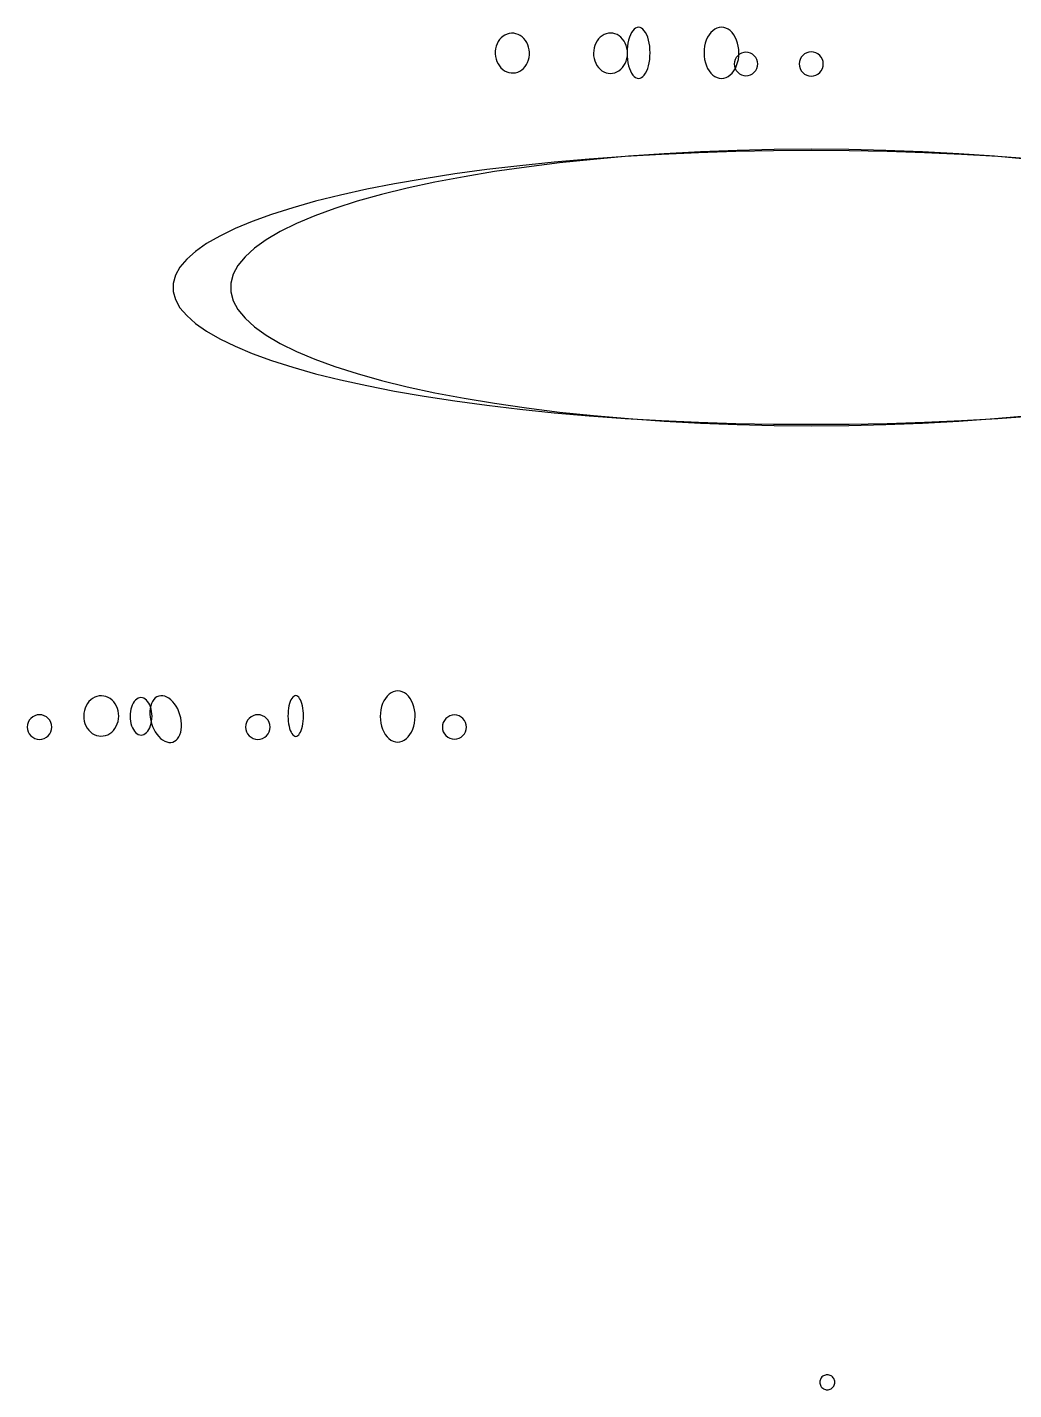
# Model space of a CAD drawing. Extents: x -292 to 292, y -205 to 211.
# Drawn here: x 157.7 to 225.4, y -9.7 to 83.8 of the extents above; entities that cross this region are included whole.
import ezdxf

# ---------------------------------------------------------------- set-up
doc = ezdxf.new("R2010")
doc.units = 0

msp = doc.modelspace()

# ---------------------------------------------------------------- linework, layer by layer
at = {"layer": 'CIRCLES'}
for p, q in [((206.227, 81.437), (206.212, 81.28)), ((206.273, 81.588), (206.227, 81.437)), ((206.348, 81.727), (206.273, 81.588)), ((206.448, 81.849), (206.348, 81.727)), ((206.57, 81.95), (206.448, 81.849)), ((206.709, 82.024), (206.57, 81.95)), ((206.86, 82.07), (206.709, 82.024)), ((207.017, 82.085), (206.86, 82.07)), ((207.174, 82.07), (207.017, 82.085)), ((207.325, 82.024), (207.174, 82.07)), ((207.464, 81.95), (207.325, 82.024)), ((207.586, 81.849), (207.464, 81.95)), ((207.687, 81.727), (207.586, 81.849)), ((207.761, 81.588), (207.687, 81.727)), ((207.807, 81.437), (207.761, 81.588)), ((207.822, 81.28), (207.807, 81.437)), ((210.689, 81.441), (210.673, 81.28)), ((210.736, 81.597), (210.689, 81.441)), ((210.812, 81.74), (210.736, 81.597)), ((210.915, 81.865), (210.812, 81.74)), ((211.041, 81.968), (210.915, 81.865)), ((211.184, 82.044), (211.041, 81.968)), ((211.339, 82.091), (211.184, 82.044)), ((211.5, 82.107), (211.339, 82.091)), ((211.661, 82.091), (211.5, 82.107)), ((211.817, 82.044), (211.661, 82.091)), ((211.96, 81.968), (211.817, 82.044)), ((212.085, 81.865), (211.96, 81.968)), ((212.188, 81.74), (212.085, 81.865)), ((212.264, 81.597), (212.188, 81.74)), ((212.311, 81.441), (212.264, 81.597)), ((212.327, 81.28), (212.311, 81.441)), ((206.212, 81.28), (206.227, 81.123)), ((206.227, 81.123), (206.273, 80.972)), ((206.273, 80.972), (206.348, 80.833)), ((206.348, 80.833), (206.448, 80.711)), ((206.448, 80.711), (206.57, 80.61)), ((206.57, 80.61), (206.709, 80.536)), ((206.709, 80.536), (206.86, 80.49)), ((206.86, 80.49), (207.017, 80.475)), ((207.017, 80.475), (207.174, 80.49)), ((207.174, 80.49), (207.325, 80.536)), ((207.325, 80.536), (207.464, 80.61)), ((207.464, 80.61), (207.586, 80.711)), ((207.586, 80.711), (207.687, 80.833)), ((207.687, 80.833), (207.761, 80.972)), ((207.761, 80.972), (207.807, 81.123)), ((207.807, 81.123), (207.822, 81.28)), ((210.673, 81.28), (210.689, 81.119)), ((210.689, 81.119), (210.736, 80.963)), ((210.736, 80.963), (210.812, 80.82)), ((210.812, 80.82), (210.915, 80.695)), ((210.915, 80.695), (211.041, 80.592)), ((211.041, 80.592), (211.184, 80.516)), ((211.184, 80.516), (211.339, 80.469)), ((211.339, 80.469), (211.5, 80.453)), ((211.5, 80.453), (211.661, 80.469)), ((211.661, 80.469), (211.817, 80.516)), ((211.817, 80.516), (211.96, 80.592)), ((211.96, 80.592), (212.085, 80.695)), ((212.085, 80.695), (212.188, 80.82)), ((212.188, 80.82), (212.264, 80.963)), ((212.264, 80.963), (212.311, 81.119)), ((212.311, 81.119), (212.327, 81.28)), ((158.058, 36.485), (157.93, 36.38)), ((158.204, 36.563), (158.058, 36.485)), ((158.363, 36.611), (158.204, 36.563)), ((158.528, 36.628), (158.363, 36.611)), ((158.693, 36.611), (158.528, 36.628)), ((158.851, 36.563), (158.693, 36.611)), ((158.997, 36.485), (158.851, 36.563)), ((159.126, 36.38), (158.997, 36.485)), ((173.044, 36.485), (172.916, 36.38)), ((173.19, 36.563), (173.044, 36.485)), ((173.349, 36.611), (173.19, 36.563)), ((173.514, 36.628), (173.349, 36.611)), ((173.679, 36.611), (173.514, 36.628)), ((173.837, 36.563), (173.679, 36.611)), ((173.983, 36.485), (173.837, 36.563)), ((174.112, 36.38), (173.983, 36.485)), ((186.548, 36.471), (186.422, 36.368)), ((186.691, 36.547), (186.548, 36.471)), ((186.846, 36.594), (186.691, 36.547)), ((187.007, 36.61), (186.846, 36.594)), ((187.169, 36.594), (187.007, 36.61)), ((187.324, 36.547), (187.169, 36.594)), ((187.467, 36.471), (187.324, 36.547)), ((187.593, 36.368), (187.467, 36.471)), ((157.699, 35.947), (157.682, 35.782)), ((157.682, 35.782), (157.699, 35.617)), ((157.747, 36.106), (157.699, 35.947)), ((157.699, 35.617), (157.747, 35.459)), ((157.825, 36.252), (157.747, 36.106)), ((157.93, 36.38), (157.825, 36.252)), ((159.231, 36.252), (159.126, 36.38)), ((159.309, 36.106), (159.231, 36.252)), ((159.357, 35.947), (159.309, 36.106)), ((159.309, 35.459), (159.357, 35.617)), ((159.373, 35.782), (159.357, 35.947)), ((159.357, 35.617), (159.373, 35.782)), ((172.685, 35.947), (172.668, 35.782)), ((172.668, 35.782), (172.685, 35.617)), ((172.733, 36.106), (172.685, 35.947)), ((172.685, 35.617), (172.733, 35.459)), ((172.811, 36.252), (172.733, 36.106)), ((172.916, 36.38), (172.811, 36.252)), ((174.217, 36.252), (174.112, 36.38)), ((174.295, 36.106), (174.217, 36.252)), ((174.343, 35.947), (174.295, 36.106)), ((174.295, 35.459), (174.343, 35.617)), ((174.359, 35.782), (174.343, 35.947)), ((174.343, 35.617), (174.359, 35.782)), ((186.195, 35.944), (186.18, 35.782)), ((186.18, 35.782), (186.195, 35.621)), ((186.243, 36.099), (186.195, 35.944)), ((186.195, 35.621), (186.243, 35.465)), ((186.319, 36.242), (186.243, 36.099)), ((186.422, 36.368), (186.319, 36.242)), ((187.696, 36.242), (187.593, 36.368)), ((187.772, 36.099), (187.696, 36.242)), ((187.82, 35.944), (187.772, 36.099)), ((187.772, 35.465), (187.82, 35.621)), ((187.835, 35.782), (187.82, 35.944)), ((187.82, 35.621), (187.835, 35.782)), ((157.747, 35.459), (157.825, 35.313)), ((157.825, 35.313), (157.93, 35.184)), ((157.93, 35.184), (158.058, 35.079)), ((158.058, 35.079), (158.204, 35.001)), ((158.204, 35.001), (158.363, 34.953)), ((158.363, 34.953), (158.528, 34.937)), ((158.528, 34.937), (158.693, 34.953)), ((158.693, 34.953), (158.851, 35.001)), ((158.851, 35.001), (158.997, 35.079)), ((158.997, 35.079), (159.126, 35.184)), ((159.126, 35.184), (159.231, 35.313)), ((159.231, 35.313), (159.309, 35.459)), ((172.733, 35.459), (172.811, 35.313)), ((172.811, 35.313), (172.916, 35.184)), ((172.916, 35.184), (173.044, 35.079)), ((173.044, 35.079), (173.19, 35.001)), ((173.19, 35.001), (173.349, 34.953)), ((173.349, 34.953), (173.514, 34.937)), ((173.514, 34.937), (173.679, 34.953)), ((173.679, 34.953), (173.837, 35.001)), ((173.837, 35.001), (173.983, 35.079)), ((173.983, 35.079), (174.112, 35.184)), ((174.112, 35.184), (174.217, 35.313)), ((174.217, 35.313), (174.295, 35.459)), ((186.243, 35.465), (186.319, 35.322)), ((186.319, 35.322), (186.422, 35.197)), ((186.422, 35.197), (186.548, 35.094)), ((186.548, 35.094), (186.691, 35.017)), ((186.691, 35.017), (186.846, 34.97)), ((186.846, 34.97), (187.007, 34.954)), ((187.007, 34.954), (187.169, 34.97)), ((187.169, 34.97), (187.324, 35.017)), ((187.324, 35.017), (187.467, 35.094)), ((187.467, 35.094), (187.593, 35.197)), ((187.593, 35.197), (187.696, 35.322)), ((187.696, 35.322), (187.772, 35.465))]:
    msp.add_line(p, q, dxfattribs=at)
at = {"layer": 'ELLIPSES'}
for p, q in [((190.474, 83.267), (190.341, 83.181)), ((190.617, 83.331), (190.474, 83.267)), ((190.766, 83.373), (190.617, 83.331)), ((190.919, 83.392), (190.766, 83.373)), ((191.072, 83.388), (190.919, 83.392)), ((191.224, 83.36), (191.072, 83.388)), ((191.372, 83.309), (191.224, 83.36)), ((191.514, 83.237), (191.372, 83.309)), ((191.646, 83.144), (191.514, 83.237)), ((197.14, 83.215), (197.012, 83.115)), ((197.277, 83.295), (197.14, 83.215)), ((197.421, 83.353), (197.277, 83.295)), ((197.571, 83.388), (197.421, 83.353)), ((197.723, 83.399), (197.571, 83.388)), ((197.875, 83.386), (197.723, 83.399)), ((198.025, 83.351), (197.875, 83.386)), ((198.169, 83.292), (198.025, 83.351)), ((198.306, 83.211), (198.169, 83.292)), ((198.432, 83.11), (198.306, 83.211)), ((199.084, 83.285), (199.016, 83.112)), ((199.162, 83.437), (199.084, 83.285)), ((199.248, 83.565), (199.162, 83.437)), ((199.341, 83.666), (199.248, 83.565)), ((199.439, 83.74), (199.341, 83.666)), ((199.541, 83.785), (199.439, 83.74)), ((199.644, 83.8), (199.541, 83.785)), ((199.747, 83.785), (199.644, 83.8)), ((199.849, 83.74), (199.747, 83.785)), ((199.947, 83.666), (199.849, 83.74)), ((200.04, 83.565), (199.947, 83.666)), ((200.126, 83.437), (200.04, 83.565)), ((200.204, 83.285), (200.126, 83.437)), ((200.272, 83.112), (200.204, 83.285)), ((204.485, 83.283), (204.382, 83.11)), ((204.602, 83.435), (204.485, 83.283)), ((204.732, 83.563), (204.602, 83.435)), ((204.872, 83.665), (204.732, 83.563)), ((205.021, 83.739), (204.872, 83.665)), ((205.174, 83.784), (205.021, 83.739)), ((205.33, 83.8), (205.174, 83.784)), ((205.487, 83.785), (205.33, 83.8)), ((205.641, 83.741), (205.487, 83.785)), ((205.789, 83.667), (205.641, 83.741)), ((205.93, 83.566), (205.789, 83.667)), ((206.061, 83.439), (205.93, 83.566)), ((206.179, 83.288), (206.061, 83.439)), ((206.283, 83.116), (206.179, 83.288)), ((189.833, 82.327), (189.812, 82.15)), ((189.875, 82.498), (189.833, 82.327)), ((189.935, 82.661), (189.875, 82.498)), ((190.013, 82.814), (189.935, 82.661)), ((190.108, 82.953), (190.013, 82.814)), ((190.218, 83.076), (190.108, 82.953)), ((190.341, 83.181), (190.218, 83.076)), ((191.767, 83.032), (191.646, 83.144)), ((191.875, 82.902), (191.767, 83.032)), ((191.967, 82.758), (191.875, 82.902)), ((192.042, 82.601), (191.967, 82.758)), ((192.1, 82.434), (192.042, 82.601)), ((192.138, 82.261), (192.1, 82.434)), ((196.593, 82.377), (196.563, 82.199)), ((196.643, 82.548), (196.593, 82.377)), ((196.711, 82.71), (196.643, 82.548)), ((196.796, 82.861), (196.711, 82.71)), ((196.897, 82.996), (196.796, 82.861)), ((197.012, 83.115), (196.897, 82.996)), ((198.546, 82.99), (198.432, 83.11)), ((198.646, 82.854), (198.546, 82.99)), ((198.731, 82.703), (198.646, 82.854)), ((198.797, 82.541), (198.731, 82.703)), ((198.846, 82.369), (198.797, 82.541)), ((198.875, 82.191), (198.846, 82.369)), ((198.859, 82.272), (198.852, 82.042)), ((198.879, 82.497), (198.859, 82.272)), ((198.912, 82.715), (198.879, 82.497)), ((198.958, 82.921), (198.912, 82.715)), ((199.016, 83.112), (198.958, 82.921)), ((200.33, 82.921), (200.272, 83.112)), ((200.376, 82.715), (200.33, 82.921)), ((200.409, 82.497), (200.376, 82.715)), ((200.429, 82.272), (200.409, 82.497)), ((200.436, 82.042), (200.429, 82.272)), ((204.177, 82.495), (204.147, 82.27)), ((204.227, 82.713), (204.177, 82.495)), ((204.296, 82.919), (204.227, 82.713)), ((204.382, 83.11), (204.296, 82.919)), ((206.37, 82.925), (206.283, 83.116)), ((206.44, 82.719), (206.37, 82.925)), ((206.491, 82.502), (206.44, 82.719)), ((206.522, 82.277), (206.491, 82.502)), ((206.533, 82.048), (206.522, 82.277)), ((189.812, 82.15), (189.81, 81.971)), ((189.81, 81.971), (189.829, 81.794)), ((189.829, 81.794), (189.867, 81.62)), ((189.867, 81.62), (189.924, 81.453)), ((189.924, 81.453), (190, 81.297)), ((191.954, 81.241), (192.032, 81.393)), ((192.032, 81.393), (192.092, 81.556)), ((192.092, 81.556), (192.133, 81.728)), ((192.133, 81.728), (192.155, 81.904)), ((192.157, 82.083), (192.138, 82.261)), ((192.155, 81.904), (192.157, 82.083)), ((196.563, 82.199), (196.552, 82.019)), ((196.552, 82.019), (196.562, 81.838)), ((196.562, 81.838), (196.591, 81.66)), ((196.591, 81.66), (196.639, 81.489)), ((196.639, 81.489), (196.706, 81.326)), ((198.726, 81.319), (198.794, 81.481)), ((198.794, 81.481), (198.843, 81.652)), ((198.843, 81.652), (198.874, 81.83)), ((198.852, 82.042), (198.859, 81.812)), ((198.859, 81.812), (198.879, 81.587)), ((198.874, 81.83), (198.884, 82.011)), ((198.884, 82.011), (198.875, 82.191)), ((198.879, 81.587), (198.912, 81.369)), ((198.912, 81.369), (198.958, 81.163)), ((200.33, 81.163), (200.376, 81.369)), ((200.376, 81.369), (200.409, 81.587)), ((200.409, 81.587), (200.429, 81.812)), ((200.429, 81.812), (200.436, 82.042)), ((204.147, 82.27), (204.138, 82.041)), ((204.138, 82.041), (204.149, 81.812)), ((204.149, 81.812), (204.18, 81.587)), ((204.18, 81.587), (204.231, 81.37)), ((204.231, 81.37), (204.301, 81.164)), ((206.375, 81.17), (206.444, 81.376)), ((206.444, 81.376), (206.494, 81.594)), ((206.494, 81.594), (206.524, 81.819)), ((206.524, 81.819), (206.533, 82.048)), ((190, 81.297), (190.092, 81.152)), ((190.092, 81.152), (190.2, 81.023)), ((190.2, 81.023), (190.321, 80.911)), ((190.321, 80.911), (190.453, 80.817)), ((190.453, 80.817), (190.594, 80.745)), ((190.594, 80.745), (190.742, 80.694)), ((190.742, 80.694), (190.894, 80.667)), ((190.894, 80.667), (191.048, 80.662)), ((191.048, 80.662), (191.201, 80.681)), ((191.201, 80.681), (191.35, 80.723)), ((191.35, 80.723), (191.492, 80.788)), ((191.492, 80.788), (191.626, 80.873)), ((191.626, 80.873), (191.749, 80.978)), ((191.749, 80.978), (191.859, 81.102)), ((191.859, 81.102), (191.954, 81.241)), ((196.706, 81.326), (196.79, 81.175)), ((196.79, 81.175), (196.89, 81.039)), ((196.89, 81.039), (197.005, 80.919)), ((197.005, 80.919), (197.131, 80.818)), ((197.131, 80.818), (197.268, 80.737)), ((197.268, 80.737), (197.412, 80.679)), ((197.412, 80.679), (197.561, 80.643)), ((197.561, 80.643), (197.713, 80.63)), ((197.713, 80.63), (197.866, 80.642)), ((197.866, 80.642), (198.015, 80.677)), ((198.015, 80.677), (198.16, 80.734)), ((198.16, 80.734), (198.297, 80.814)), ((198.297, 80.814), (198.424, 80.914)), ((198.424, 80.914), (198.539, 81.033)), ((198.539, 81.033), (198.64, 81.169)), ((198.64, 81.169), (198.726, 81.319)), ((198.958, 81.163), (199.016, 80.972)), ((199.016, 80.972), (199.084, 80.799)), ((199.084, 80.799), (199.162, 80.647)), ((199.162, 80.647), (199.248, 80.519)), ((199.248, 80.519), (199.341, 80.418)), ((199.341, 80.418), (199.439, 80.344)), ((199.849, 80.344), (199.947, 80.418)), ((199.947, 80.418), (200.04, 80.519)), ((200.04, 80.519), (200.126, 80.647)), ((200.126, 80.647), (200.204, 80.799)), ((200.204, 80.799), (200.272, 80.972)), ((200.272, 80.972), (200.33, 81.163)), ((204.301, 81.164), (204.388, 80.973)), ((204.388, 80.973), (204.492, 80.801)), ((204.492, 80.801), (204.61, 80.65)), ((204.61, 80.65), (204.741, 80.523)), ((204.741, 80.523), (204.882, 80.422)), ((204.882, 80.422), (205.03, 80.348)), ((205.65, 80.35), (205.799, 80.424)), ((205.799, 80.424), (205.939, 80.526)), ((205.939, 80.526), (206.069, 80.654)), ((206.069, 80.654), (206.186, 80.806)), ((206.186, 80.806), (206.289, 80.979)), ((206.289, 80.979), (206.375, 81.17)), ((199.439, 80.344), (199.541, 80.299)), ((199.541, 80.299), (199.644, 80.284)), ((199.644, 80.284), (199.747, 80.299)), ((199.747, 80.299), (199.849, 80.344)), ((205.03, 80.348), (205.184, 80.304)), ((205.184, 80.304), (205.341, 80.289)), ((205.341, 80.289), (205.497, 80.305)), ((205.497, 80.305), (205.65, 80.35)), ((198.714, 74.925), (196.253, 74.747)), ((198.714, 74.925), (196.253, 74.747)), ((198.95, 74.946), (196.55, 74.736)), ((198.95, 74.946), (196.55, 74.736)), ((201.22, 75.072), (198.714, 74.925)), ((201.22, 75.072), (198.714, 74.925)), ((201.4, 75.119), (198.95, 74.946)), ((201.4, 75.119), (198.95, 74.946)), ((203.761, 75.186), (201.22, 75.072)), ((203.761, 75.186), (201.22, 75.072)), ((203.893, 75.254), (201.4, 75.119)), ((203.893, 75.254), (201.4, 75.119)), ((206.33, 75.268), (203.761, 75.186)), ((206.33, 75.268), (203.761, 75.186)), ((206.417, 75.351), (203.893, 75.254)), ((206.417, 75.351), (203.893, 75.254)), ((208.918, 75.318), (206.33, 75.268)), ((208.918, 75.318), (206.33, 75.268)), ((208.962, 75.41), (206.417, 75.351)), ((208.962, 75.41), (206.417, 75.351)), ((211.514, 75.334), (208.918, 75.318)), ((211.514, 75.334), (208.918, 75.318)), ((211.517, 75.429), (208.962, 75.41)), ((211.517, 75.429), (208.962, 75.41)), ((214.111, 75.318), (211.514, 75.334)), ((214.111, 75.318), (211.514, 75.334)), ((214.072, 75.41), (211.517, 75.429)), ((214.072, 75.41), (211.517, 75.429)), ((216.617, 75.351), (214.072, 75.41)), ((216.617, 75.351), (214.072, 75.41)), ((216.698, 75.268), (214.111, 75.318)), ((216.698, 75.268), (214.111, 75.318)), ((219.141, 75.254), (216.617, 75.351)), ((219.141, 75.254), (216.617, 75.351)), ((219.267, 75.186), (216.698, 75.268)), ((219.267, 75.186), (216.698, 75.268)), ((221.633, 75.119), (219.141, 75.254)), ((221.633, 75.119), (219.141, 75.254)), ((221.809, 75.072), (219.267, 75.186)), ((221.809, 75.072), (219.267, 75.186)), ((224.084, 74.946), (221.633, 75.119)), ((224.084, 74.946), (221.633, 75.119)), ((224.315, 74.925), (221.809, 75.072)), ((224.315, 74.925), (221.809, 75.072)), ((226.483, 74.736), (224.084, 74.946)), ((226.483, 74.736), (224.084, 74.946)), ((226.775, 74.747), (224.315, 74.925)), ((226.775, 74.747), (224.315, 74.925)), ((189.226, 74.03), (187.03, 73.733)), ((189.226, 74.03), (187.03, 73.733)), ((189.76, 73.894), (187.663, 73.546)), ((189.76, 73.894), (187.663, 73.546)), ((191.501, 74.298), (189.226, 74.03)), ((191.501, 74.298), (189.226, 74.03)), ((191.946, 74.209), (189.76, 73.894)), ((191.946, 74.209), (189.76, 73.894)), ((193.846, 74.538), (191.501, 74.298)), ((193.846, 74.538), (191.501, 74.298)), ((194.213, 74.49), (191.946, 74.209)), ((194.213, 74.49), (191.946, 74.209)), ((196.253, 74.747), (193.846, 74.538)), ((196.253, 74.747), (193.846, 74.538)), ((196.55, 74.736), (194.213, 74.49)), ((196.55, 74.736), (194.213, 74.49)), ((182.902, 73.058), (180.986, 72.682)), ((182.902, 73.058), (180.986, 72.682)), ((184.919, 73.408), (182.902, 73.058)), ((184.919, 73.408), (182.902, 73.058)), ((185.664, 73.167), (183.771, 72.758)), ((185.664, 73.167), (183.771, 72.758)), ((187.03, 73.733), (184.919, 73.408)), ((187.03, 73.733), (184.919, 73.408)), ((187.663, 73.546), (185.664, 73.167)), ((187.663, 73.546), (185.664, 73.167)), ((179.176, 72.283), (177.48, 71.861)), ((179.176, 72.283), (177.48, 71.861)), ((180.986, 72.682), (179.176, 72.283)), ((180.986, 72.682), (179.176, 72.283)), ((181.993, 72.321), (180.336, 71.858)), ((181.993, 72.321), (180.336, 71.858)), ((183.771, 72.758), (181.993, 72.321)), ((183.771, 72.758), (181.993, 72.321)), ((175.904, 71.419), (174.453, 70.957)), ((175.904, 71.419), (174.453, 70.957)), ((177.48, 71.861), (175.904, 71.419)), ((177.48, 71.861), (175.904, 71.419)), ((178.807, 71.371), (177.412, 70.862)), ((178.807, 71.371), (177.412, 70.862)), ((180.336, 71.858), (178.807, 71.371)), ((180.336, 71.858), (178.807, 71.371)), ((173.132, 70.478), (171.946, 69.983)), ((173.132, 70.478), (171.946, 69.983)), ((174.453, 70.957), (173.132, 70.478)), ((174.453, 70.957), (173.132, 70.478)), ((176.157, 70.332), (175.048, 69.784)), ((176.157, 70.332), (175.048, 69.784)), ((177.412, 70.862), (176.157, 70.332)), ((177.412, 70.862), (176.157, 70.332)), ((170.899, 69.474), (169.994, 68.952)), ((170.899, 69.474), (169.994, 68.952)), ((171.946, 69.983), (170.899, 69.474)), ((171.946, 69.983), (170.899, 69.474)), ((174.089, 69.221), (173.283, 68.643)), ((174.089, 69.221), (173.283, 68.643)), ((175.048, 69.784), (174.089, 69.221)), ((175.048, 69.784), (174.089, 69.221)), ((169.236, 68.42), (168.626, 67.879)), ((169.236, 68.42), (168.626, 67.879)), ((169.994, 68.952), (169.236, 68.42)), ((169.994, 68.952), (169.236, 68.42)), ((173.283, 68.643), (172.635, 68.055)), ((173.283, 68.643), (172.635, 68.055)), ((168.166, 67.331), (167.859, 66.779)), ((168.166, 67.331), (167.859, 66.779)), ((168.626, 67.879), (168.166, 67.331)), ((168.626, 67.879), (168.166, 67.331)), ((172.146, 67.459), (171.819, 66.856)), ((172.146, 67.459), (171.819, 66.856)), ((172.635, 68.055), (172.146, 67.459)), ((172.635, 68.055), (172.146, 67.459)), ((167.859, 66.779), (167.705, 66.223)), ((167.859, 66.779), (167.705, 66.223)), ((171.819, 66.856), (171.655, 66.249)), ((171.819, 66.856), (171.655, 66.249)), ((167.705, 66.223), (167.705, 65.667)), ((167.705, 66.223), (167.705, 65.667)), ((167.705, 65.667), (167.859, 65.111)), ((167.705, 65.667), (167.859, 65.111)), ((171.655, 66.249), (171.655, 65.641)), ((171.655, 66.249), (171.655, 65.641)), ((171.655, 65.641), (171.819, 65.034)), ((171.655, 65.641), (171.819, 65.034)), ((167.859, 65.111), (168.166, 64.559)), ((167.859, 65.111), (168.166, 64.559)), ((168.166, 64.559), (168.626, 64.011)), ((168.166, 64.559), (168.626, 64.011)), ((171.819, 65.034), (172.146, 64.431)), ((171.819, 65.034), (172.146, 64.431)), ((168.626, 64.011), (169.236, 63.47)), ((168.626, 64.011), (169.236, 63.47)), ((172.146, 64.431), (172.634, 63.834)), ((172.146, 64.431), (172.634, 63.834)), ((172.634, 63.834), (173.283, 63.246)), ((172.634, 63.834), (173.283, 63.246)), ((169.236, 63.47), (169.994, 62.938)), ((169.236, 63.47), (169.994, 62.938)), ((169.994, 62.938), (170.899, 62.416)), ((169.994, 62.938), (170.899, 62.416)), ((173.283, 63.246), (174.089, 62.669)), ((173.283, 63.246), (174.089, 62.669)), ((174.089, 62.669), (175.048, 62.105)), ((174.089, 62.669), (175.048, 62.105)), ((170.899, 62.416), (171.946, 61.907)), ((170.899, 62.416), (171.946, 61.907)), ((171.946, 61.907), (173.132, 61.412)), ((171.946, 61.907), (173.132, 61.412)), ((175.048, 62.105), (176.157, 61.558)), ((175.048, 62.105), (176.157, 61.558)), ((173.132, 61.412), (174.453, 60.933)), ((173.132, 61.412), (174.453, 60.933)), ((174.453, 60.933), (175.904, 60.471)), ((174.453, 60.933), (175.904, 60.471)), ((176.157, 61.558), (177.412, 61.028)), ((176.157, 61.558), (177.412, 61.028)), ((177.412, 61.028), (178.806, 60.518)), ((177.412, 61.028), (178.806, 60.518)), ((175.904, 60.471), (177.48, 60.029)), ((175.904, 60.471), (177.48, 60.029)), ((177.48, 60.029), (179.176, 59.607)), ((177.48, 60.029), (179.176, 59.607)), ((178.806, 60.518), (180.336, 60.031)), ((178.806, 60.518), (180.336, 60.031)), ((180.336, 60.031), (181.993, 59.568)), ((180.336, 60.031), (181.993, 59.568)), ((179.176, 59.607), (180.986, 59.208)), ((179.176, 59.607), (180.986, 59.208)), ((180.986, 59.208), (182.902, 58.832)), ((180.986, 59.208), (182.902, 58.832)), ((181.993, 59.568), (183.771, 59.131)), ((181.993, 59.568), (183.771, 59.131)), ((183.771, 59.131), (185.664, 58.722)), ((183.771, 59.131), (185.664, 58.722)), ((182.902, 58.832), (184.919, 58.482)), ((182.902, 58.832), (184.919, 58.482)), ((184.919, 58.482), (187.03, 58.157)), ((184.919, 58.482), (187.03, 58.157)), ((185.664, 58.722), (187.663, 58.343)), ((185.664, 58.722), (187.663, 58.343)), ((187.03, 58.157), (189.226, 57.86)), ((187.03, 58.157), (189.226, 57.86)), ((187.663, 58.343), (189.76, 57.995)), ((187.663, 58.343), (189.76, 57.995)), ((189.76, 57.995), (191.946, 57.68)), ((189.76, 57.995), (191.946, 57.68)), ((189.226, 57.86), (191.501, 57.592)), ((189.226, 57.86), (191.501, 57.592)), ((191.501, 57.592), (193.846, 57.352)), ((191.501, 57.592), (193.846, 57.352)), ((191.946, 57.68), (194.212, 57.399)), ((191.946, 57.68), (194.212, 57.399)), ((193.846, 57.352), (196.253, 57.143)), ((193.846, 57.352), (196.253, 57.143)), ((194.212, 57.399), (196.55, 57.153)), ((194.212, 57.399), (196.55, 57.153)), ((196.253, 57.143), (198.714, 56.965)), ((196.253, 57.143), (198.714, 56.965)), ((196.55, 57.153), (198.949, 56.943)), ((196.55, 57.153), (198.949, 56.943)), ((224.084, 56.943), (226.483, 57.153)), ((224.084, 56.943), (226.483, 57.153)), ((224.315, 56.965), (226.775, 57.143)), ((224.315, 56.965), (226.775, 57.143)), ((198.714, 56.965), (201.22, 56.818)), ((198.714, 56.965), (201.22, 56.818)), ((198.949, 56.943), (201.4, 56.77)), ((198.949, 56.943), (201.4, 56.77)), ((201.22, 56.818), (203.761, 56.704)), ((201.22, 56.818), (203.761, 56.704)), ((201.4, 56.77), (203.893, 56.634)), ((201.4, 56.77), (203.893, 56.634)), ((203.761, 56.704), (206.331, 56.622)), ((203.761, 56.704), (206.331, 56.622)), ((203.893, 56.634), (206.417, 56.537)), ((203.893, 56.634), (206.417, 56.537)), ((206.331, 56.622), (208.918, 56.572)), ((206.331, 56.622), (208.918, 56.572)), ((206.417, 56.537), (208.961, 56.479)), ((206.417, 56.537), (208.961, 56.479)), ((208.918, 56.572), (211.514, 56.556)), ((208.918, 56.572), (211.514, 56.556)), ((208.961, 56.479), (211.517, 56.46)), ((208.961, 56.479), (211.517, 56.46)), ((211.514, 56.556), (214.111, 56.572)), ((211.514, 56.556), (214.111, 56.572)), ((211.517, 56.46), (214.072, 56.479)), ((211.517, 56.46), (214.072, 56.479)), ((214.072, 56.479), (216.617, 56.537)), ((214.072, 56.479), (216.617, 56.537)), ((214.111, 56.572), (216.698, 56.622)), ((214.111, 56.572), (216.698, 56.622)), ((216.617, 56.537), (219.14, 56.634)), ((216.617, 56.537), (219.14, 56.634)), ((216.698, 56.622), (219.267, 56.704)), ((216.698, 56.622), (219.267, 56.704)), ((219.14, 56.634), (221.633, 56.77)), ((219.14, 56.634), (221.633, 56.77)), ((219.267, 56.704), (221.809, 56.818)), ((219.267, 56.704), (221.809, 56.818)), ((221.633, 56.77), (224.084, 56.943)), ((221.633, 56.77), (224.084, 56.943)), ((221.809, 56.818), (224.315, 56.965)), ((221.809, 56.818), (224.315, 56.965)), ((161.92, 37.531), (161.815, 37.396)), ((162.039, 37.649), (161.92, 37.531)), ((162.171, 37.748), (162.039, 37.649)), ((162.313, 37.826), (162.171, 37.748)), ((162.463, 37.883), (162.313, 37.826)), ((162.617, 37.916), (162.463, 37.883)), ((162.774, 37.927), (162.617, 37.916)), ((162.931, 37.913), (162.774, 37.927)), ((163.085, 37.876), (162.931, 37.913)), ((163.233, 37.816), (163.085, 37.876)), ((163.373, 37.735), (163.233, 37.816)), ((163.503, 37.633), (163.373, 37.735)), ((163.62, 37.512), (163.503, 37.633)), ((163.722, 37.375), (163.62, 37.512)), ((164.957, 37.422), (164.893, 37.295)), ((165.031, 37.533), (164.957, 37.422)), ((165.112, 37.626), (165.031, 37.533)), ((165.2, 37.701), (165.112, 37.626)), ((165.293, 37.756), (165.2, 37.701)), ((165.39, 37.789), (165.293, 37.756)), ((165.488, 37.8), (165.39, 37.789)), ((165.586, 37.79), (165.488, 37.8)), ((165.683, 37.758), (165.586, 37.79)), ((165.776, 37.704), (165.683, 37.758)), ((165.865, 37.63), (165.776, 37.704)), ((165.947, 37.537), (165.865, 37.63)), ((166.022, 37.427), (165.947, 37.537)), ((166.087, 37.301), (166.022, 37.427)), ((166.215, 37.4), (166.16, 37.234)), ((166.286, 37.547), (166.215, 37.4)), ((166.373, 37.673), (166.286, 37.547)), ((166.473, 37.776), (166.373, 37.673)), ((166.586, 37.854), (166.473, 37.776)), ((166.71, 37.906), (166.586, 37.854)), ((166.841, 37.932), (166.71, 37.906)), ((166.979, 37.929), (166.841, 37.932)), ((167.12, 37.9), (166.979, 37.929)), ((167.262, 37.843), (167.12, 37.9)), ((167.403, 37.761), (167.262, 37.843)), ((167.54, 37.654), (167.403, 37.761)), ((167.672, 37.524), (167.54, 37.654)), ((167.795, 37.374), (167.672, 37.524)), ((175.733, 37.527), (175.687, 37.39)), ((175.785, 37.648), (175.733, 37.527)), ((175.843, 37.749), (175.785, 37.648)), ((175.905, 37.83), (175.843, 37.749)), ((175.971, 37.889), (175.905, 37.83)), ((176.04, 37.925), (175.971, 37.889)), ((176.109, 37.937), (176.04, 37.925)), ((176.179, 37.925), (176.109, 37.937)), ((176.248, 37.89), (176.179, 37.925)), ((176.314, 37.831), (176.248, 37.89)), ((176.377, 37.751), (176.314, 37.831)), ((176.435, 37.649), (176.377, 37.751)), ((176.488, 37.529), (176.435, 37.649)), ((176.534, 37.392), (176.488, 37.529)), ((182.163, 37.581), (182.076, 37.391)), ((182.267, 37.753), (182.163, 37.581)), ((182.385, 37.905), (182.267, 37.753)), ((182.516, 38.032), (182.385, 37.905)), ((182.657, 38.133), (182.516, 38.032)), ((182.805, 38.206), (182.657, 38.133)), ((182.959, 38.251), (182.805, 38.206)), ((183.116, 38.265), (182.959, 38.251)), ((183.272, 38.25), (183.116, 38.265)), ((183.425, 38.204), (183.272, 38.25)), ((183.574, 38.13), (183.425, 38.204)), ((183.714, 38.028), (183.574, 38.13)), ((183.844, 37.9), (183.714, 38.028)), ((183.961, 37.749), (183.844, 37.9)), ((184.064, 37.576), (183.961, 37.749)), ((184.15, 37.384), (184.064, 37.576)), ((161.57, 36.736), (161.557, 36.556)), ((161.557, 36.556), (161.566, 36.375)), ((161.602, 36.914), (161.57, 36.736)), ((161.655, 37.084), (161.602, 36.914)), ((161.726, 37.246), (161.655, 37.084)), ((161.815, 37.396), (161.726, 37.246)), ((163.808, 37.223), (163.722, 37.375)), ((163.876, 37.06), (163.808, 37.223)), ((163.924, 36.888), (163.876, 37.06)), ((163.953, 36.711), (163.924, 36.888)), ((163.949, 36.349), (163.961, 36.53)), ((163.961, 36.53), (163.953, 36.711)), ((164.747, 36.681), (164.741, 36.513)), ((164.741, 36.513), (164.749, 36.346)), ((164.765, 36.845), (164.747, 36.681)), ((164.796, 37.004), (164.765, 36.845)), ((164.839, 37.155), (164.796, 37.004)), ((164.893, 37.295), (164.839, 37.155)), ((166.143, 37.162), (166.087, 37.301)), ((166.123, 37.054), (166.104, 36.86)), ((166.104, 36.86), (166.104, 36.658)), ((166.104, 36.658), (166.122, 36.45)), ((166.16, 37.234), (166.123, 37.054)), ((166.187, 37.011), (166.143, 37.162)), ((166.22, 36.853), (166.187, 37.011)), ((166.24, 36.688), (166.22, 36.853)), ((166.247, 36.52), (166.24, 36.688)), ((166.241, 36.353), (166.247, 36.52)), ((167.907, 37.206), (167.795, 37.374)), ((168.008, 37.023), (167.907, 37.206)), ((168.094, 36.829), (168.008, 37.023)), ((168.165, 36.625), (168.094, 36.829)), ((168.22, 36.417), (168.165, 36.625)), ((175.583, 36.722), (175.579, 36.54)), ((175.579, 36.54), (175.584, 36.357)), ((175.596, 36.901), (175.583, 36.722)), ((175.618, 37.074), (175.596, 36.901)), ((175.649, 37.238), (175.618, 37.074)), ((175.687, 37.39), (175.649, 37.238)), ((176.573, 37.24), (176.534, 37.392)), ((176.604, 37.076), (176.573, 37.24)), ((176.627, 36.903), (176.604, 37.076)), ((176.641, 36.724), (176.627, 36.903)), ((176.646, 36.542), (176.641, 36.724)), ((176.642, 36.36), (176.646, 36.542)), ((181.924, 36.742), (181.913, 36.513)), ((181.913, 36.513), (181.922, 36.284)), ((181.955, 36.968), (181.924, 36.742)), ((182.006, 37.185), (181.955, 36.968)), ((182.076, 37.391), (182.006, 37.185)), ((184.219, 37.178), (184.15, 37.384)), ((184.269, 36.961), (184.219, 37.178)), ((184.299, 36.736), (184.269, 36.961)), ((184.297, 36.277), (184.308, 36.506)), ((184.308, 36.506), (184.299, 36.736)), ((161.566, 36.375), (161.594, 36.197)), ((161.594, 36.197), (161.643, 36.025)), ((161.643, 36.025), (161.711, 35.862)), ((161.711, 35.862), (161.797, 35.711)), ((161.797, 35.711), (161.899, 35.574)), ((161.899, 35.574), (162.016, 35.453)), ((163.479, 35.437), (163.599, 35.555)), ((163.599, 35.555), (163.704, 35.69)), ((163.704, 35.69), (163.793, 35.84)), ((163.793, 35.84), (163.864, 36.001)), ((163.864, 36.001), (163.917, 36.172)), ((163.917, 36.172), (163.949, 36.349)), ((164.749, 36.346), (164.769, 36.181)), ((164.769, 36.181), (164.801, 36.022)), ((164.801, 36.022), (164.845, 35.872)), ((164.845, 35.872), (164.901, 35.732)), ((164.901, 35.732), (164.966, 35.606)), ((164.966, 35.606), (165.041, 35.496)), ((165.957, 35.501), (166.031, 35.612)), ((166.031, 35.612), (166.095, 35.738)), ((166.095, 35.738), (166.149, 35.878)), ((166.122, 36.45), (166.159, 36.24)), ((166.149, 35.878), (166.192, 36.029)), ((166.159, 36.24), (166.213, 36.032)), ((166.192, 36.029), (166.223, 36.188)), ((166.213, 36.032), (166.284, 35.828)), ((166.223, 36.188), (166.241, 36.353)), ((166.284, 35.828), (166.371, 35.633)), ((166.371, 35.633), (166.471, 35.45)), ((168.219, 35.423), (168.256, 35.603)), ((168.256, 36.207), (168.22, 36.417)), ((168.275, 35.999), (168.256, 36.207)), ((168.256, 35.603), (168.274, 35.796)), ((168.274, 35.796), (168.275, 35.999)), ((175.584, 36.357), (175.598, 36.178)), ((175.598, 36.178), (175.621, 36.006)), ((175.621, 36.006), (175.652, 35.842)), ((175.652, 35.842), (175.691, 35.69)), ((175.691, 35.69), (175.737, 35.553)), ((175.737, 35.553), (175.79, 35.433)), ((176.44, 35.434), (176.492, 35.555)), ((176.492, 35.555), (176.538, 35.692)), ((176.538, 35.692), (176.576, 35.844)), ((176.576, 35.844), (176.607, 36.008)), ((176.607, 36.008), (176.629, 36.181)), ((176.629, 36.181), (176.642, 36.36)), ((181.922, 36.284), (181.952, 36.059)), ((181.952, 36.059), (182.002, 35.841)), ((182.002, 35.841), (182.071, 35.635)), ((182.071, 35.635), (182.157, 35.444)), ((184.058, 35.439), (184.145, 35.629)), ((184.145, 35.629), (184.215, 35.835)), ((184.215, 35.835), (184.266, 36.052)), ((184.266, 36.052), (184.297, 36.277)), ((162.016, 35.453), (162.145, 35.351)), ((162.145, 35.351), (162.285, 35.269)), ((162.285, 35.269), (162.434, 35.21)), ((162.434, 35.21), (162.588, 35.173)), ((162.588, 35.173), (162.744, 35.159)), ((162.744, 35.159), (162.901, 35.169)), ((162.901, 35.169), (163.056, 35.203)), ((163.056, 35.203), (163.205, 35.259)), ((163.205, 35.259), (163.347, 35.338)), ((163.347, 35.338), (163.479, 35.437)), ((165.041, 35.496), (165.123, 35.403)), ((165.123, 35.403), (165.212, 35.329)), ((165.212, 35.329), (165.305, 35.276)), ((165.305, 35.276), (165.402, 35.244)), ((165.402, 35.244), (165.5, 35.233)), ((165.5, 35.233), (165.599, 35.245)), ((165.599, 35.245), (165.695, 35.278)), ((165.695, 35.278), (165.788, 35.332)), ((165.788, 35.332), (165.876, 35.407)), ((165.876, 35.407), (165.957, 35.501)), ((166.471, 35.45), (166.584, 35.283)), ((166.584, 35.283), (166.707, 35.132)), ((166.707, 35.132), (166.839, 35.003)), ((166.839, 35.003), (166.976, 34.896)), ((166.976, 34.896), (167.117, 34.814)), ((167.117, 34.814), (167.259, 34.757)), ((167.259, 34.757), (167.4, 34.727)), ((167.4, 34.727), (167.538, 34.725)), ((167.538, 34.725), (167.669, 34.751)), ((167.669, 34.751), (167.792, 34.803)), ((167.792, 34.803), (167.905, 34.881)), ((167.905, 34.881), (168.006, 34.984)), ((168.006, 34.984), (168.093, 35.11)), ((168.093, 35.11), (168.164, 35.257)), ((168.164, 35.257), (168.219, 35.423)), ((175.79, 35.433), (175.848, 35.331)), ((175.848, 35.331), (175.911, 35.251)), ((175.911, 35.251), (175.977, 35.192)), ((175.977, 35.192), (176.046, 35.157)), ((176.046, 35.157), (176.116, 35.145)), ((176.116, 35.145), (176.185, 35.157)), ((176.185, 35.157), (176.254, 35.193)), ((176.254, 35.193), (176.32, 35.251)), ((176.32, 35.251), (176.382, 35.332)), ((176.382, 35.332), (176.44, 35.434)), ((182.157, 35.444), (182.26, 35.271)), ((182.26, 35.271), (182.377, 35.12)), ((182.377, 35.12), (182.507, 34.992)), ((182.507, 34.992), (182.647, 34.89)), ((182.647, 34.89), (182.796, 34.815)), ((182.796, 34.815), (182.949, 34.77)), ((182.949, 34.77), (183.105, 34.755)), ((183.105, 34.755), (183.262, 34.769)), ((183.262, 34.769), (183.416, 34.814)), ((183.416, 34.814), (183.564, 34.887)), ((183.564, 34.887), (183.705, 34.988)), ((183.705, 34.988), (183.836, 35.115)), ((183.836, 35.115), (183.954, 35.266)), ((183.954, 35.266), (184.058, 35.439)), ((212.089, -9.109), (212.084, -9.176)), ((212.084, -9.176), (212.089, -9.243)), ((212.102, -9.043), (212.089, -9.109)), ((212.089, -9.243), (212.102, -9.309)), ((212.123, -8.979), (212.102, -9.043)), ((212.102, -9.309), (212.123, -9.372)), ((212.153, -8.919), (212.123, -8.979)), ((212.19, -8.863), (212.153, -8.919)), ((212.235, -8.813), (212.19, -8.863)), ((212.285, -8.768), (212.235, -8.813)), ((212.341, -8.731), (212.285, -8.768)), ((212.401, -8.701), (212.341, -8.731)), ((212.465, -8.68), (212.401, -8.701)), ((212.531, -8.666), (212.465, -8.68)), ((212.598, -8.662), (212.531, -8.666)), ((212.665, -8.666), (212.598, -8.662)), ((212.731, -8.68), (212.665, -8.666)), ((212.795, -8.701), (212.731, -8.68)), ((212.855, -8.731), (212.795, -8.701)), ((212.911, -8.768), (212.855, -8.731)), ((212.961, -8.813), (212.911, -8.768)), ((213.006, -8.863), (212.961, -8.813)), ((213.043, -8.919), (213.006, -8.863)), ((213.073, -8.979), (213.043, -8.919)), ((213.094, -9.043), (213.073, -8.979)), ((213.073, -9.372), (213.094, -9.309)), ((213.107, -9.109), (213.094, -9.043)), ((213.094, -9.309), (213.107, -9.243)), ((213.112, -9.176), (213.107, -9.109)), ((213.107, -9.243), (213.112, -9.176)), ((212.123, -9.372), (212.153, -9.433)), ((212.153, -9.433), (212.19, -9.488)), ((212.19, -9.488), (212.235, -9.539)), ((212.235, -9.539), (212.285, -9.583)), ((212.285, -9.583), (212.341, -9.621)), ((212.341, -9.621), (212.401, -9.65)), ((212.401, -9.65), (212.465, -9.672)), ((212.465, -9.672), (212.531, -9.685)), ((212.531, -9.685), (212.598, -9.689)), ((212.598, -9.689), (212.665, -9.685)), ((212.665, -9.685), (212.731, -9.672)), ((212.731, -9.672), (212.795, -9.65)), ((212.795, -9.65), (212.855, -9.621)), ((212.855, -9.621), (212.911, -9.583)), ((212.911, -9.583), (212.961, -9.539)), ((212.961, -9.539), (213.006, -9.488)), ((213.006, -9.488), (213.043, -9.433)), ((213.043, -9.433), (213.073, -9.372))]:
    msp.add_line(p, q, dxfattribs=at)

doc.saveas('drawing.dxf')
